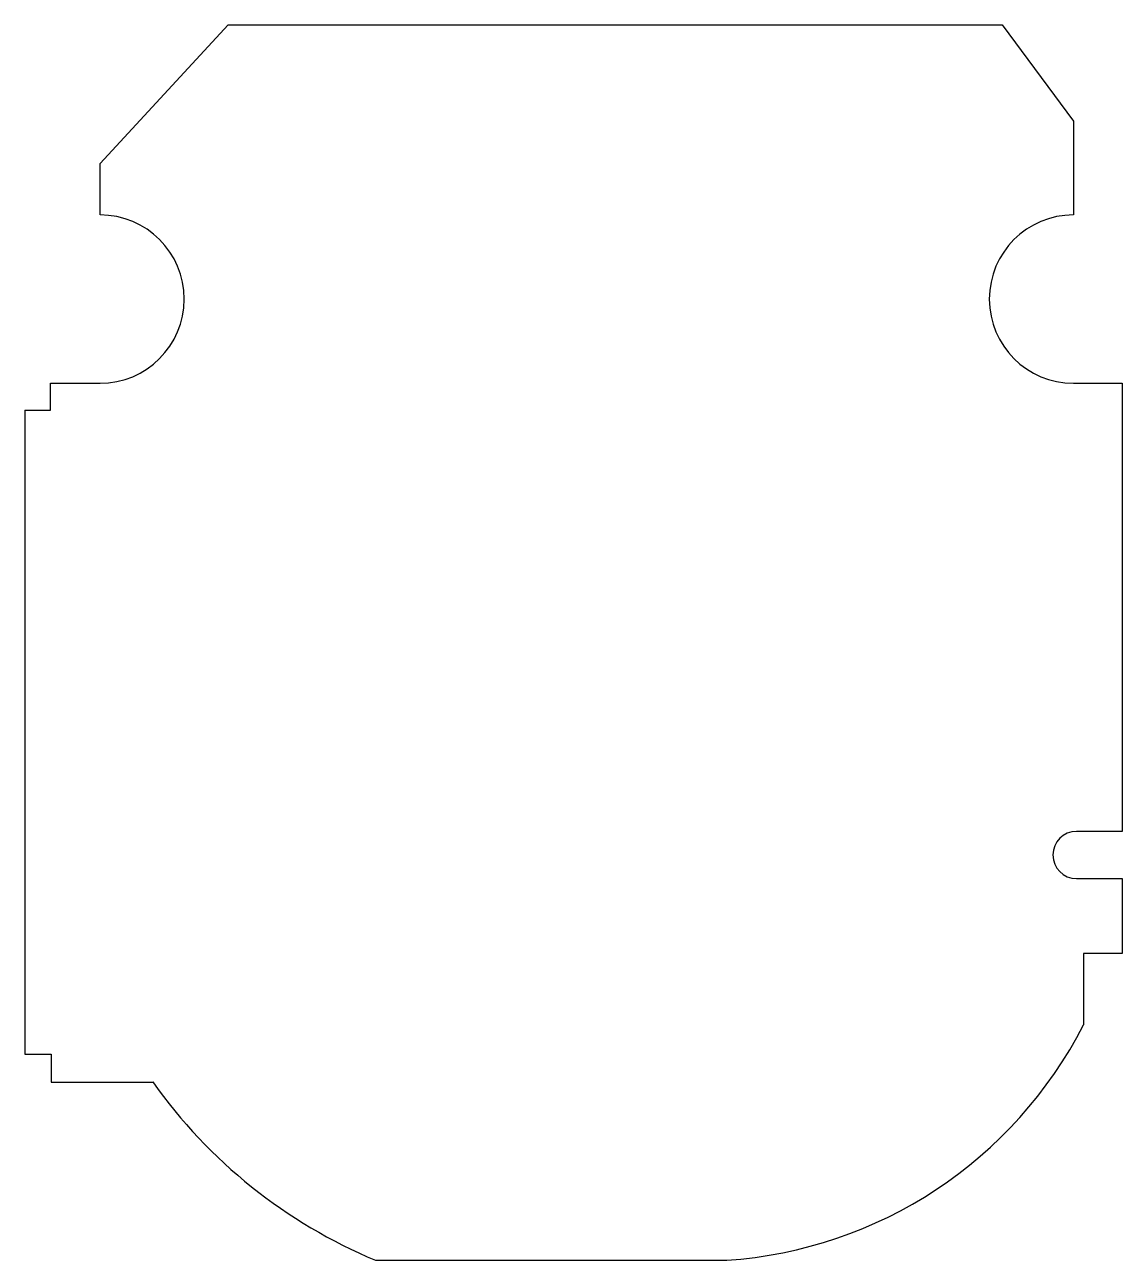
# Model space of a CAD drawing. Extents: x 0 to 55.4, y -108.6 to -46.2.
import ezdxf

# ---------------------------------------------------------------- set-up
doc = ezdxf.new("R2010")
doc.units = 0
doc.header["$MEASUREMENT"] = 0
doc.layers.add('VISIBLE', color=7, linetype='CONTINUOUS')

msp = doc.modelspace()

# ---------------------------------------------------------------- linework, layer by layer
at = {"layer": 'VISIBLE'}
for p, q in [((3.8, -53.239), (10.26, -46.239)), ((10.26, -46.239), (49.32, -46.239)), ((49.32, -46.239), (52.93, -51.109)), ((52.93, -51.109), (52.93, -55.839)), ((3.8, -55.839), (3.8, -53.239)), ((1.3, -64.339), (3.8, -64.339)), ((1.3, -65.699), (1.3, -64.339)), ((52.93, -64.339), (55.39, -64.339)), ((55.39, -64.339), (55.39, -86.959)), ((0, -65.699), (0, -98.199)), ((0, -65.699), (1.3, -65.699)), ((55.39, -86.959), (53.08, -86.959)), ((53.08, -89.339), (55.39, -89.339)), ((55.39, -89.339), (55.39, -93.119)), ((53.43, -93.119), (53.43, -96.729)), ((55.39, -93.119), (53.43, -93.119)), ((0, -98.199), (1.34, -98.199)), ((1.34, -98.199), (1.34, -99.609)), ((1.34, -99.609), (6.46, -99.609)), ((17.71, -108.609), (35.43, -108.609))]:
    msp.add_line(p, q, dxfattribs=at)
for centre, radius, start, end in [((3.8, -60.089), 4.25, 270, 90), ((52.93, -60.089), 4.25, 90, 270), ((53.08, -88.149), 1.19, 90, 270), ((33.938, -86.772), 21.887, 273.90761, 332.94201), ((27.78, -84.489), 26.137, 215.34203, 247.33836)]:
    msp.add_arc(centre, radius, start, end, dxfattribs=at)

doc.saveas('drawing.dxf')
